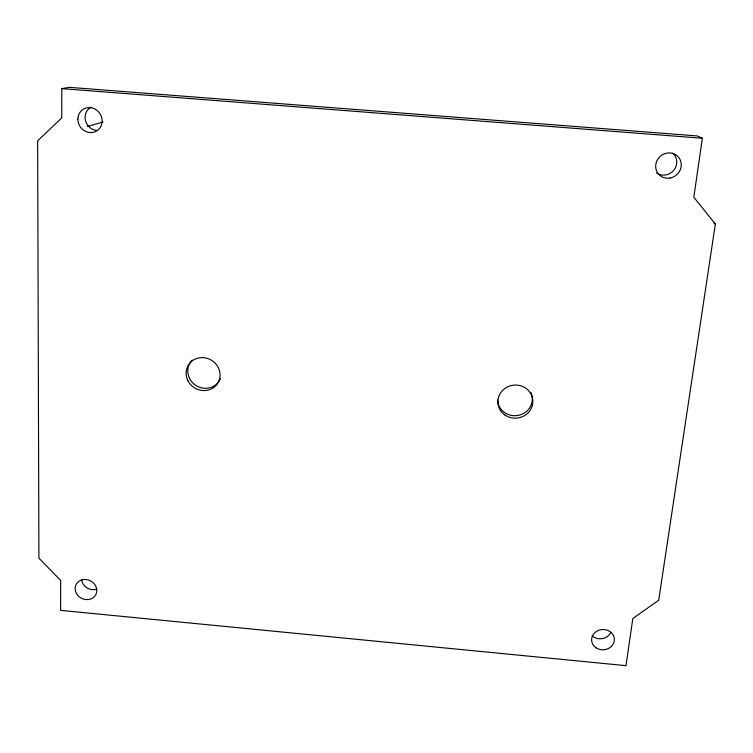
<?xml version="1.0" encoding="UTF-8"?>
<svg xmlns="http://www.w3.org/2000/svg" width="753" height="753" viewBox="0 0 753 753"><rect width="100%" height="100%" fill="white"/><g stroke="black" fill="none" stroke-linecap="round" stroke-linejoin="round"><path stroke-width="1.13" d="M61.812 88.628L61.746 117.91L37.65 140.792L38.911 558.161L60.664 580.441L60.598 610.354L625.988 665.661L632.812 618.552L658.706 600.207L715.35 224.046L693.824 197.22L702.361 138.251L697.429 135.945L69.342 87.339L61.812 88.628L702.361 138.251M87.31 126.532L103.114 121.986M713.646 222.737L715.35 224.046M96.826 130.448A12.519 11.634 57.9 0 1 85.437 120.48A12.519 11.634 57.9 0 1 91.094 107.152M610.702 632.445A11.191 9.996 -3.7 0 1 592.169 635.748M96.685 589.166A10.9 9.667 26.1 0 1 81.635 579.631M220.394 378.637A17.15 16.095 31 0 1 195.686 385.31A17.15 16.095 31 0 1 192.307 360.094M530.846 392.407A17.375 16.462 -6 0 1 518.826 415.27A17.375 16.462 -6 0 1 497.611 399.947M672.758 153.17A12.839 12.114 -40.5 0 1 673.794 170.225A12.839 12.114 -40.5 0 1 656.56 172.992M505.047 415.101A17.488 16.557 -5.9 0 0 532.738 403.213A17.488 16.557 -5.9 0 0 508.303 386.534A17.488 16.557 -5.9 0 0 505.047 415.101M596.103 647.844A11.389 10.147 -3.6 0 0 614.288 640.784A11.389 10.147 -3.6 0 0 598.569 630.365A11.389 10.147 -3.6 0 0 596.103 647.844M670.048 178.028A13.102 12.349 -40.1 0 0 678.679 157.358A13.102 12.349 -40.1 0 0 656.682 161.311A13.102 12.349 -40.1 0 0 670.048 178.028M76.514 593.628A11.097 9.808 26 0 0 95.32 595.491A11.097 9.808 26 0 0 86.087 579.546A11.097 9.808 26 0 0 76.514 593.628M77.879 119.115A12.773 11.85 57.5 0 0 95.951 131.38A12.773 11.85 57.5 0 0 96.177 109.778A12.773 11.85 57.5 0 0 77.879 119.115M188.081 380.952A17.253 16.189 31 0 0 217.466 383.644A17.253 16.189 31 0 0 203.743 357.694A17.253 16.189 31 0 0 188.081 380.952"/></g></svg>
